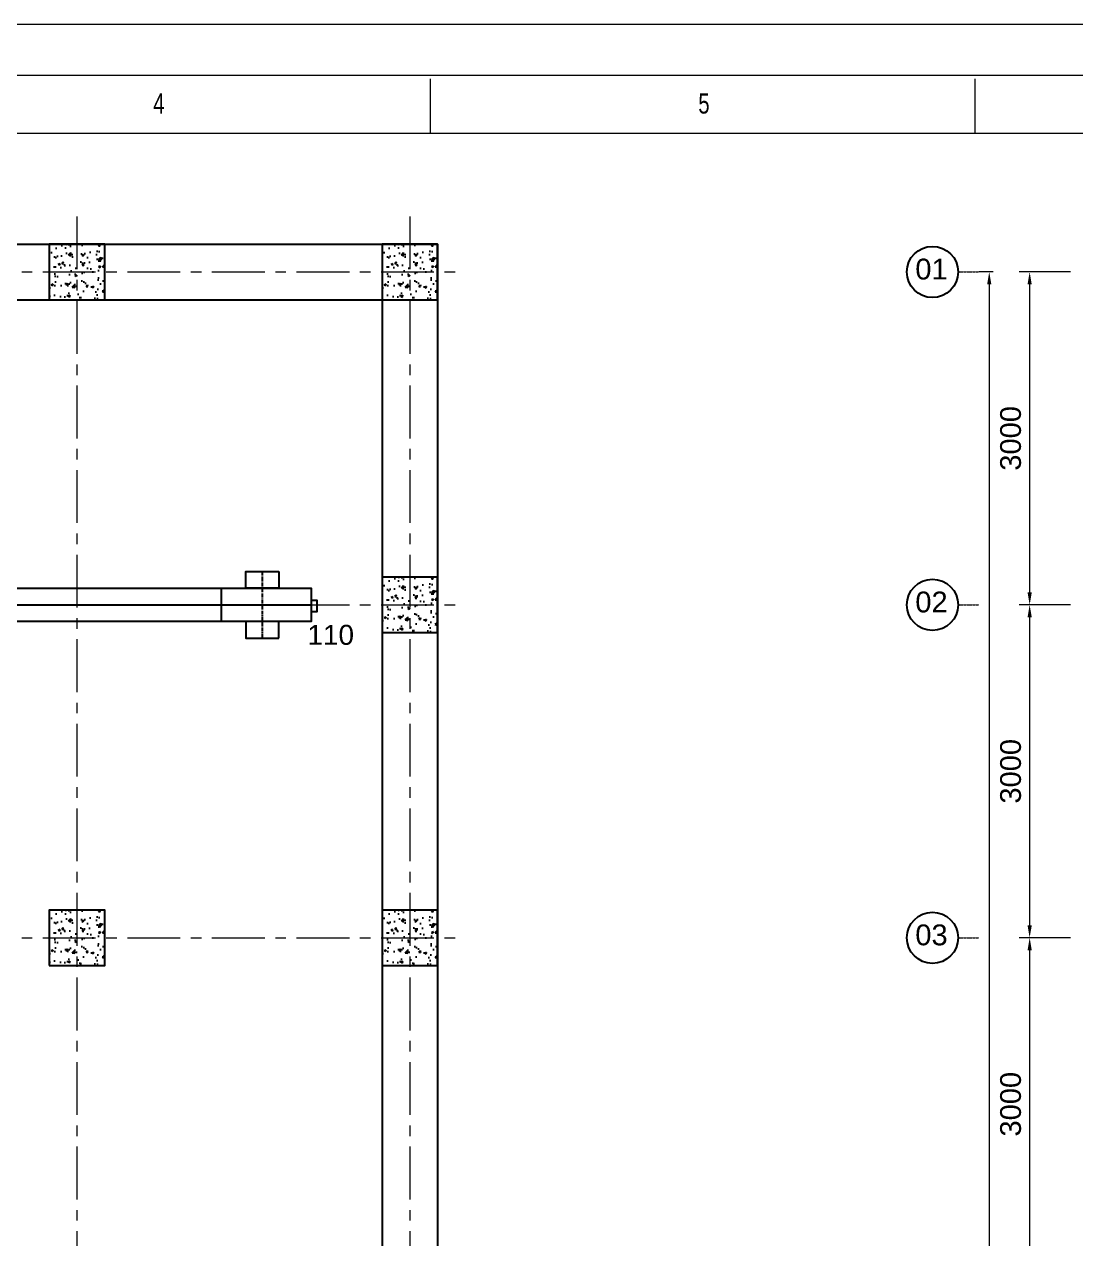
# Model space of a CAD drawing. Header units: millimetres. Extents: x 3220 to 226993, y 817 to 176024.
# Drawn here: x 18825 to 28300, y 165080 to 176024 of the extents above; entities that cross this region are included whole.
import ezdxf

# ---------------------------------------------------------------- set-up
doc = ezdxf.new("R2010")
doc.units = ezdxf.units.MM
for name, pattern in [('AXES', [50.8, 31.75, -6.35, 6.35, -6.35]), ('AXES2', [1.125, 0.75, -0.125, 0.125, -0.125]), ('CENTER', [10.16, 6.35, -1.27, 1.27, -1.27])]:
    doc.linetypes.add(name, pattern=pattern)
doc.layers.add('Axe', color=1, linetype='AXES', lineweight=9)
doc.layers.add('AXES', color=1, linetype='AXES2')
doc.layers.add('Repère', color=76, linetype='Continuous')
doc.styles.add('ARIAL_BOLD', font='arial.ttf')
doc.styles.add('SLDTEXTSTYLE0', font='TXT', dxfattribs={"width": 0.75})
doc.styles.get("Standard").update_dxf_attribs({"font": 'arial.ttf'})
doc.dimstyles.new('ECHE 75', dxfattribs={"dimscale": 75, "dimtxt": 2.5, "dimasz": 1.5, "dimexe": 1.25, "dimexo": 0.625, "dimgap": 1, "dimtad": 1, "dimdec": 0, "dimtxsty": 'ARIAL_BOLD', "dimcen": 2.5, "dimclrd": 4, "dimclre": 4, "dimclrt": 6, "dimadec": 0, "dimazin": 0, "dimtfac": 1, "dimtdec": 0, "dimtmove": 0, "dimatfit": 3, "dimfxl": 1, "dimlwd": 13, "dimlwe": 13, "dimarcsym": 0})

# ---------------------------------------------------------------- blocks, each defined once
blk = doc.blocks.new('*D427')
at = {"color": 4, "lineweight": 13, "transparency": 16777216}
for p, q in [((28253, 173792), (27791, 173792)), ((27885, 173679), (27885, 170904)), ((28253, 170792), (27791, 170792))]:
    blk.add_line(p, q, dxfattribs=at)
at = {"color": 4, "transparency": 16777216}
for points in [[(27866, 173679), (27904, 173679), (27885, 173792)], [(27866, 170904), (27904, 170904), (27885, 170792)]]:
    blk.add_solid(points, dxfattribs=at)
at = {"layer": 'Defpoints', "color": 0, "transparency": 16777216}
for p in [(28300, 173792), (27885, 170792), (28300, 170792)]:
    blk.add_point(p, dxfattribs=at)
at = {"color": 6, "transparency": 16777216, "insert": (27714, 172292), "char_height": 187.5, "attachment_point": 5, "rotation": 90, "style": 'ARIAL_BOLD'}
blk.add_mtext('3000', dxfattribs=at)
blk = doc.blocks.new('*D428')
at = {"color": 4, "lineweight": 13, "transparency": 16777216}
for p, q in [((28253, 170792), (27791, 170792)), ((27885, 170679), (27885, 167904)), ((28253, 167792), (27791, 167792))]:
    blk.add_line(p, q, dxfattribs=at)
at = {"color": 4, "transparency": 16777216}
for points in [[(27866, 170679), (27904, 170679), (27885, 170792)], [(27866, 167904), (27904, 167904), (27885, 167792)]]:
    blk.add_solid(points, dxfattribs=at)
at = {"layer": 'Defpoints', "color": 0, "transparency": 16777216}
for p in [(28300, 170792), (27885, 167792), (28300, 167792)]:
    blk.add_point(p, dxfattribs=at)
at = {"color": 6, "transparency": 16777216, "insert": (27714, 169292), "char_height": 187.5, "attachment_point": 5, "rotation": 90, "style": 'ARIAL_BOLD'}
blk.add_mtext('3000', dxfattribs=at)
blk = doc.blocks.new('*D429')
at = {"color": 4, "lineweight": 13, "transparency": 16777216}
for p, q in [((28253, 167792), (27791, 167792)), ((27885, 167679), (27885, 164904)), ((28253, 164792), (27791, 164792))]:
    blk.add_line(p, q, dxfattribs=at)
at = {"color": 4, "transparency": 16777216}
for points in [[(27866, 167679), (27904, 167679), (27885, 167792)], [(27866, 164904), (27904, 164904), (27885, 164792)]]:
    blk.add_solid(points, dxfattribs=at)
at = {"layer": 'Defpoints', "color": 0, "transparency": 16777216}
for p in [(28300, 167792), (27885, 164792), (28300, 164792)]:
    blk.add_point(p, dxfattribs=at)
at = {"color": 6, "transparency": 16777216, "insert": (27714, 166292), "char_height": 187.5, "attachment_point": 5, "rotation": 90, "style": 'ARIAL_BOLD'}
blk.add_mtext('3000', dxfattribs=at)
blk = doc.blocks.new('*D434')
at = {"color": 4, "lineweight": 13, "transparency": 16777216}
for p, q in [((27557, 173792), (27427, 173792)), ((27521, 173679), (27521, 149904)), ((27744, 149792), (27427, 149792))]:
    blk.add_line(p, q, dxfattribs=at)
at = {"color": 4, "transparency": 16777216}
for points in [[(27502, 173679), (27540, 173679), (27521, 173792)], [(27502, 149904), (27540, 149904), (27521, 149792)]]:
    blk.add_solid(points, dxfattribs=at)
at = {"layer": 'Defpoints', "color": 0, "transparency": 16777216}
for p in [(27604, 173792), (27521, 149792), (27791, 149792)]:
    blk.add_point(p, dxfattribs=at)
at = {"color": 6, "transparency": 16777216, "insert": (27350, 163365), "char_height": 187.5, "attachment_point": 5, "rotation": 90, "style": 'ARIAL_BOLD'}
blk.add_mtext('24000', dxfattribs=at)
blk = doc.blocks.new("SYST7ME D'AXE")
at = {"layer": 'Axe', "ltscale": 15}
for p, q in [((12000, 18500), (12000, -6500)), ((15000, 18500), (15000, -6500)), ((-500, 18000), (15500, 18000)), ((-500, 15000), (15500, 15000)), ((-500, 12000), (15500, 12000))]:
    blk.add_line(p, q, dxfattribs=at)
blk = doc.blocks.new('Level -3.5 et0m')
h = blk.add_hatch()
h.set_pattern_fill('AR-CONC', color=256)
h.set_pattern_definition([(50, (-166579.41, -89209.63), (182.18467, -15.93909), [19.05, -209.55]), (355, (-166579.4, -89209.63), (-35.24342, 191.05685), [15.24, -167.64058]), (100.45144, (-166564.23, -89210.96), (146.94125, 175.11775), [16.19001, -178.09024]), (46.1842, (-166579.4, -89158.83), (271.07904, -42.04233), [28.575, -314.325]), (96.63556, (-166556.82, -89162.33), (237.40413, 247.42612), [24.28502, -267.1356]), (351.18415, (-166579.4, -89158.83), (237.40413, 247.42612), [22.85997, -251.45973]), (21, (-166554.01, -89171.53), (151.61439, -102.2652), [19.05, -209.55]), (326, (-166554, -89171.53), (61.80203, 184.18797), [15.24, -167.64]), (71.45144, (-166541.37, -89180.05), (213.41642, 81.92277), [16.19001, -178.08994]), (37.5, (-166579.41, -89209.63), (3.088603, 84.555039), [0, -165.608, 0, -170.18, 0, -168.275]), (7.5, (-166579.41, -89209.63), (66.819663, 100.180575), [0, -97.028, 0, -161.798, 0, -64.135]), (327.5, (-166636.05, -89209.63), (135.590595, -5.728744), [0, -63.5, 0, -198.12, 0, -262.89]), (317.5, (-166661.45, -89209.63), (148.12918, 25.42649), [0, -82.55, 0, -131.572, 0, -186.69])])
h.paths.add_polyline_path([(12000, 250), (11750, 250), (11750, 0), (12000, 0)])
h.paths.add_polyline_path([(12250, 250), (12000, 250), (12000, 0), (12250, 0)])
h.paths.add_polyline_path([(12250, 0), (12000, 0), (12000, -250), (12250, -250)])
h.paths.add_polyline_path([(12000, 0), (11750, 0), (11750, -250), (12000, -250)])
h = blk.add_hatch()
h.set_pattern_fill('AR-CONC', color=256)
h.set_pattern_definition([(50, (-163579.41, -89209.63), (182.18467, -15.93909), [19.05, -209.55]), (355, (-163579.4, -89209.63), (-35.24342, 191.05685), [15.24, -167.64058]), (100.45144, (-163564.23, -89210.96), (146.94125, 175.11775), [16.19001, -178.09024]), (46.1842, (-163579.4, -89158.83), (271.07904, -42.04233), [28.575, -314.325]), (96.63556, (-163556.82, -89162.33), (237.40413, 247.42612), [24.28502, -267.1356]), (351.18415, (-163579.4, -89158.83), (237.40413, 247.42612), [22.85997, -251.45973]), (21, (-163554.01, -89171.53), (151.61439, -102.2652), [19.05, -209.55]), (326, (-163554, -89171.53), (61.80203, 184.18797), [15.24, -167.64]), (71.45144, (-163541.37, -89180.05), (213.41642, 81.92277), [16.19001, -178.08994]), (37.5, (-163579.41, -89209.63), (3.088603, 84.555039), [0, -165.608, 0, -170.18, 0, -168.275]), (7.5, (-163579.41, -89209.63), (66.819663, 100.180575), [0, -97.028, 0, -161.798, 0, -64.135]), (327.5, (-163636.05, -89209.63), (135.590595, -5.728744), [0, -63.5, 0, -198.12, 0, -262.89]), (317.5, (-163661.45, -89209.63), (148.12918, 25.42649), [0, -82.55, 0, -131.572, 0, -186.69])])
h.paths.add_polyline_path([(15000, 250), (14750, 250), (14750, 0), (15000, 0)])
h.paths.add_polyline_path([(15250, 250), (15000, 250), (15000, 0), (15250, 0)])
h.paths.add_polyline_path([(15250, 0), (15000, 0), (15000, -250), (15250, -250)])
h.paths.add_polyline_path([(15000, 0), (14750, 0), (14750, -250), (15000, -250)])
h = blk.add_hatch()
h.set_pattern_fill('AR-CONC', color=256)
h.set_pattern_definition([(50, (-163579.41, -92209.63), (182.18467, -15.93909), [19.05, -209.55]), (355, (-163579.4, -92209.63), (-35.24342, 191.05685), [15.24, -167.64058]), (100.45144, (-163564.23, -92210.96), (146.94125, 175.11775), [16.19001, -178.09024]), (46.1842, (-163579.4, -92158.83), (271.07904, -42.04233), [28.575, -314.325]), (96.63556, (-163556.82, -92162.33), (237.40413, 247.42612), [24.28502, -267.1356]), (351.18415, (-163579.4, -92158.83), (237.40413, 247.42612), [22.85997, -251.45973]), (21, (-163554.01, -92171.53), (151.61439, -102.2652), [19.05, -209.55]), (326, (-163554, -92171.53), (61.80203, 184.18797), [15.24, -167.64]), (71.45144, (-163541.37, -92180.05), (213.41642, 81.92277), [16.19001, -178.08994]), (37.5, (-163579.41, -92209.63), (3.088603, 84.555039), [0, -165.608, 0, -170.18, 0, -168.275]), (7.5, (-163579.41, -92209.63), (66.819663, 100.180575), [0, -97.028, 0, -161.798, 0, -64.135]), (327.5, (-163636.05, -92209.63), (135.590595, -5.728744), [0, -63.5, 0, -198.12, 0, -262.89]), (317.5, (-163661.45, -92209.63), (148.12918, 25.42649), [0, -82.55, 0, -131.572, 0, -186.69])])
h.paths.add_polyline_path([(15000, -2750), (14750, -2750), (14750, -3000), (15000, -3000)])
h.paths.add_polyline_path([(15250, -2750), (15000, -2750), (15000, -3000), (15250, -3000)])
h.paths.add_polyline_path([(15250, -3000), (15000, -3000), (15000, -3250), (15250, -3250)])
h.paths.add_polyline_path([(15000, -3000), (14750, -3000), (14750, -3250), (15000, -3250)])
h = blk.add_hatch()
h.set_pattern_fill('AR-CONC', color=256)
h.set_pattern_definition([(50, (-166579.41, -95209.63), (182.18467, -15.93909), [19.05, -209.55]), (355, (-166579.4, -95209.63), (-35.24342, 191.05685), [15.24, -167.64058]), (100.45144, (-166564.23, -95210.96), (146.94125, 175.11775), [16.19001, -178.09024]), (46.1842, (-166579.4, -95158.83), (271.07904, -42.04233), [28.575, -314.325]), (96.63556, (-166556.82, -95162.33), (237.40413, 247.42612), [24.28502, -267.1356]), (351.18415, (-166579.4, -95158.83), (237.40413, 247.42612), [22.85997, -251.45973]), (21, (-166554.01, -95171.53), (151.61439, -102.2652), [19.05, -209.55]), (326, (-166554, -95171.53), (61.80203, 184.18797), [15.24, -167.64]), (71.45144, (-166541.37, -95180.05), (213.41642, 81.92277), [16.19001, -178.08994]), (37.5, (-166579.41, -95209.63), (3.088603, 84.555039), [0, -165.608, 0, -170.18, 0, -168.275]), (7.5, (-166579.41, -95209.63), (66.819663, 100.180575), [0, -97.028, 0, -161.798, 0, -64.135]), (327.5, (-166636.05, -95209.63), (135.590595, -5.728744), [0, -63.5, 0, -198.12, 0, -262.89]), (317.5, (-166661.45, -95209.63), (148.12918, 25.42649), [0, -82.55, 0, -131.572, 0, -186.69])])
h.paths.add_polyline_path([(12000, -5750), (11750, -5750), (11750, -6000), (12000, -6000)])
h.paths.add_polyline_path([(12250, -5750), (12000, -5750), (12000, -6000), (12250, -6000)])
h.paths.add_polyline_path([(12250, -6000), (12000, -6000), (12000, -6250), (12250, -6250)])
h.paths.add_polyline_path([(12000, -6000), (11750, -6000), (11750, -6250), (12000, -6250)])
h = blk.add_hatch()
h.set_pattern_fill('AR-CONC', color=256)
h.set_pattern_definition([(50, (-163579.41, -95209.63), (182.18467, -15.93909), [19.05, -209.55]), (355, (-163579.4, -95209.63), (-35.24342, 191.05685), [15.24, -167.64058]), (100.45144, (-163564.23, -95210.96), (146.94125, 175.11775), [16.19001, -178.09024]), (46.1842, (-163579.4, -95158.83), (271.07904, -42.04233), [28.575, -314.325]), (96.63556, (-163556.82, -95162.33), (237.40413, 247.42612), [24.28502, -267.1356]), (351.18415, (-163579.4, -95158.83), (237.40413, 247.42612), [22.85997, -251.45973]), (21, (-163554.01, -95171.53), (151.61439, -102.2652), [19.05, -209.55]), (326, (-163554, -95171.53), (61.80203, 184.18797), [15.24, -167.64]), (71.45144, (-163541.37, -95180.05), (213.41642, 81.92277), [16.19001, -178.08994]), (37.5, (-163579.41, -95209.63), (3.088603, 84.555039), [0, -165.608, 0, -170.18, 0, -168.275]), (7.5, (-163579.41, -95209.63), (66.819663, 100.180575), [0, -97.028, 0, -161.798, 0, -64.135]), (327.5, (-163636.05, -95209.63), (135.590595, -5.728744), [0, -63.5, 0, -198.12, 0, -262.89]), (317.5, (-163661.45, -95209.63), (148.12918, 25.42649), [0, -82.55, 0, -131.572, 0, -186.69])])
h.paths.add_polyline_path([(15000, -5750), (14750, -5750), (14750, -6000), (15000, -6000)])
h.paths.add_polyline_path([(15250, -5750), (15000, -5750), (15000, -6000), (15250, -6000)])
h.paths.add_polyline_path([(15250, -6000), (15000, -6000), (15000, -6250), (15250, -6250)])
h.paths.add_polyline_path([(15000, -6000), (14750, -6000), (14750, -6250), (15000, -6250)])
for points in [[(15250, -18250), (-250, -18250), (-250, 250), (15250, 250)], [(11750, -250), (12250, -250), (12250, 250), (11750, 250)], [(14750, -250), (15250, -250), (15250, 250), (14750, 250)], [(250, -250), (14750, -250), (14750, -17750), (250, -17750)], [(14750, -3250), (15250, -3250), (15250, -2750), (14750, -2750)], [(11750, -6250), (12250, -6250), (12250, -5750), (11750, -5750)], [(14750, -6250), (15250, -6250), (15250, -5750), (14750, -5750)]]:
    blk.add_lwpolyline(points, close=True)
blk.add_blockref("SYST7ME D'AXE", (0, -18000))
blk = doc.blocks.new('110 T')
at = {"color": 1, "linetype": 'CENTER', "ltscale": 5}
for p, q in [((-11660, 300), (-11660, -300)), ((0, 300), (0, -300))]:
    blk.add_line(p, q, dxfattribs=at)
at = {"color": 5}
for p, q in [((-11310, 150), (-11310, -150)), ((-11070, 150), (-11070, -150)), ((-370, 150), (-370, -150))]:
    blk.add_line(p, q, dxfattribs=at)
for points in [[(-11510, 300), (-11510, 150), (-11810, 150), (-11810, 300)], [(150, 300), (150, 150), (-150, 150), (-150, 300)], [(-12160, 150), (440, 150), (440, -150), (-12160, -150)], [(-12299, -61), (-12160, -61), (-12160, 39), (-12299, 39)], [(440, -61), (495, -61), (495, 39), (440, 39)], [(-11510, -300), (-11510, -150), (-11810, -150), (-11810, -300)], [(150, -300), (150, -150), (-150, -150), (-150, -300)]]:
    blk.add_lwpolyline(points, close=True, dxfattribs=at)
at = {"layer": 'AXES'}
blk.add_line((-12160, 0), (440, 0), dxfattribs=at)
blk = doc.blocks.new('A2 E1-50')
at = {"color": 1, "linetype": 'Continuous', "lineweight": 18}
for p, q in [((-28847.4, 20086.4), (0, 20086.4)), ((-28363.1, 19601.2), (-485.3, 19601.2))]:
    blk.add_line(p, q, dxfattribs=at)
at = {"linetype": 'Continuous', "lineweight": 18}
blk.add_line((-28619.2, 19860.5), (-232.1, 19860.5), dxfattribs=at)
at = {"color": 5, "linetype": 'Continuous', "lineweight": 15}
for p, q in [((-19333, 19843.6), (-19333, 19601)), ((-16906.7, 19601), (-16906.7, 19843.6))]:
    blk.add_line(p, q, dxfattribs=at)
at = {"color": 5, "linetype": 'Continuous', "lineweight": 15, "char_height": 89.9, "attachment_point": 1, "style": 'SLDTEXTSTYLE0'}
for s, insert in [('4', (-20565.5, 19779)), ('5', (-18139.2, 19779))]:
    blk.add_mtext(s, dxfattribs=dict(at, insert=insert))

msp = doc.modelspace()

# ---------------------------------------------------------------- linework, layer by layer
at = {"color": 1, "linetype": 'CENTER', "lineweight": 9}
for p, q in [((27239.7, 173791.8), (27427.2, 173791.8)), ((27239.7, 170791.8), (27427.2, 170791.8)), ((27239.7, 167791.8), (27427.2, 167791.8))]:
    msp.add_line(p, q, dxfattribs=at)
at = {"color": 5}
for centre in [(27009.2, 173791.8), (27009.2, 170791.8), (27009.2, 167791.8)]:
    msp.add_circle(centre, 230.5, dxfattribs=at)

# ---------------------------------------------------------------- block references
at = {"xscale": 2.024564718585504, "yscale": 2.024564718585504, "zscale": 2.024564718585504}
msp.add_blockref('A2 E1-50', (61623, 135357.2), dxfattribs=at)
for name, p in [('Level -3.5 et0m', (7300, 173791.8)), ('110 T', (20970, 170791.8))]:
    msp.add_blockref(name, p)

# ---------------------------------------------------------------- texts
at = {"char_height": 187.5, "attachment_point": 5, "style": 'ARIAL_BOLD'}
for s, insert in [('01', (27000.3, 173816.4)), ('02', (27000.3, 170816.4)), ('03', (27000.3, 167816.4))]:
    msp.add_mtext(s, dxfattribs=dict(at, insert=insert))
at = {"layer": 'Repère', "insert": (21377, 170611.7), "char_height": 180, "attachment_point": 1}
msp.add_mtext_dynamic_manual_height_columns('110', width=631.382, gutter_width=12.5, heights=[0], dxfattribs=at)

# ---------------------------------------------------------------- dimensions: what is measured, and where the dimension line sits
dim = msp.add_linear_dim(base=(27520.9, 149791.8), p1=(27603.5, 173791.8), p2=(27791, 149791.8), angle=90, dimstyle='ECHE 75')
dim.commit()
dim.dimension.update_dxf_attribs({"geometry": '*D434', "text_midpoint": (27520.9, 163365.1), "dimtype": 160})
for base, p1, p2, picture, middle in [((27884.8, 170791.8), (28300, 173791.8), (28300, 170791.8), '*D427', (27714, 172291.8)), ((27884.8, 167791.8), (28300, 170791.8), (28300, 167791.8), '*D428', (27714, 169291.8)), ((27884.8, 164791.8), (28300, 167791.8), (28300, 164791.8), '*D429', (27714, 166291.8))]:
    dim = msp.add_linear_dim(base=base, p1=p1, p2=p2, angle=90, dimstyle='ECHE 75')
    dim.commit()
    dim.dimension.update_dxf_attribs({"geometry": picture, "text_midpoint": middle})

doc.saveas('drawing.dxf')
